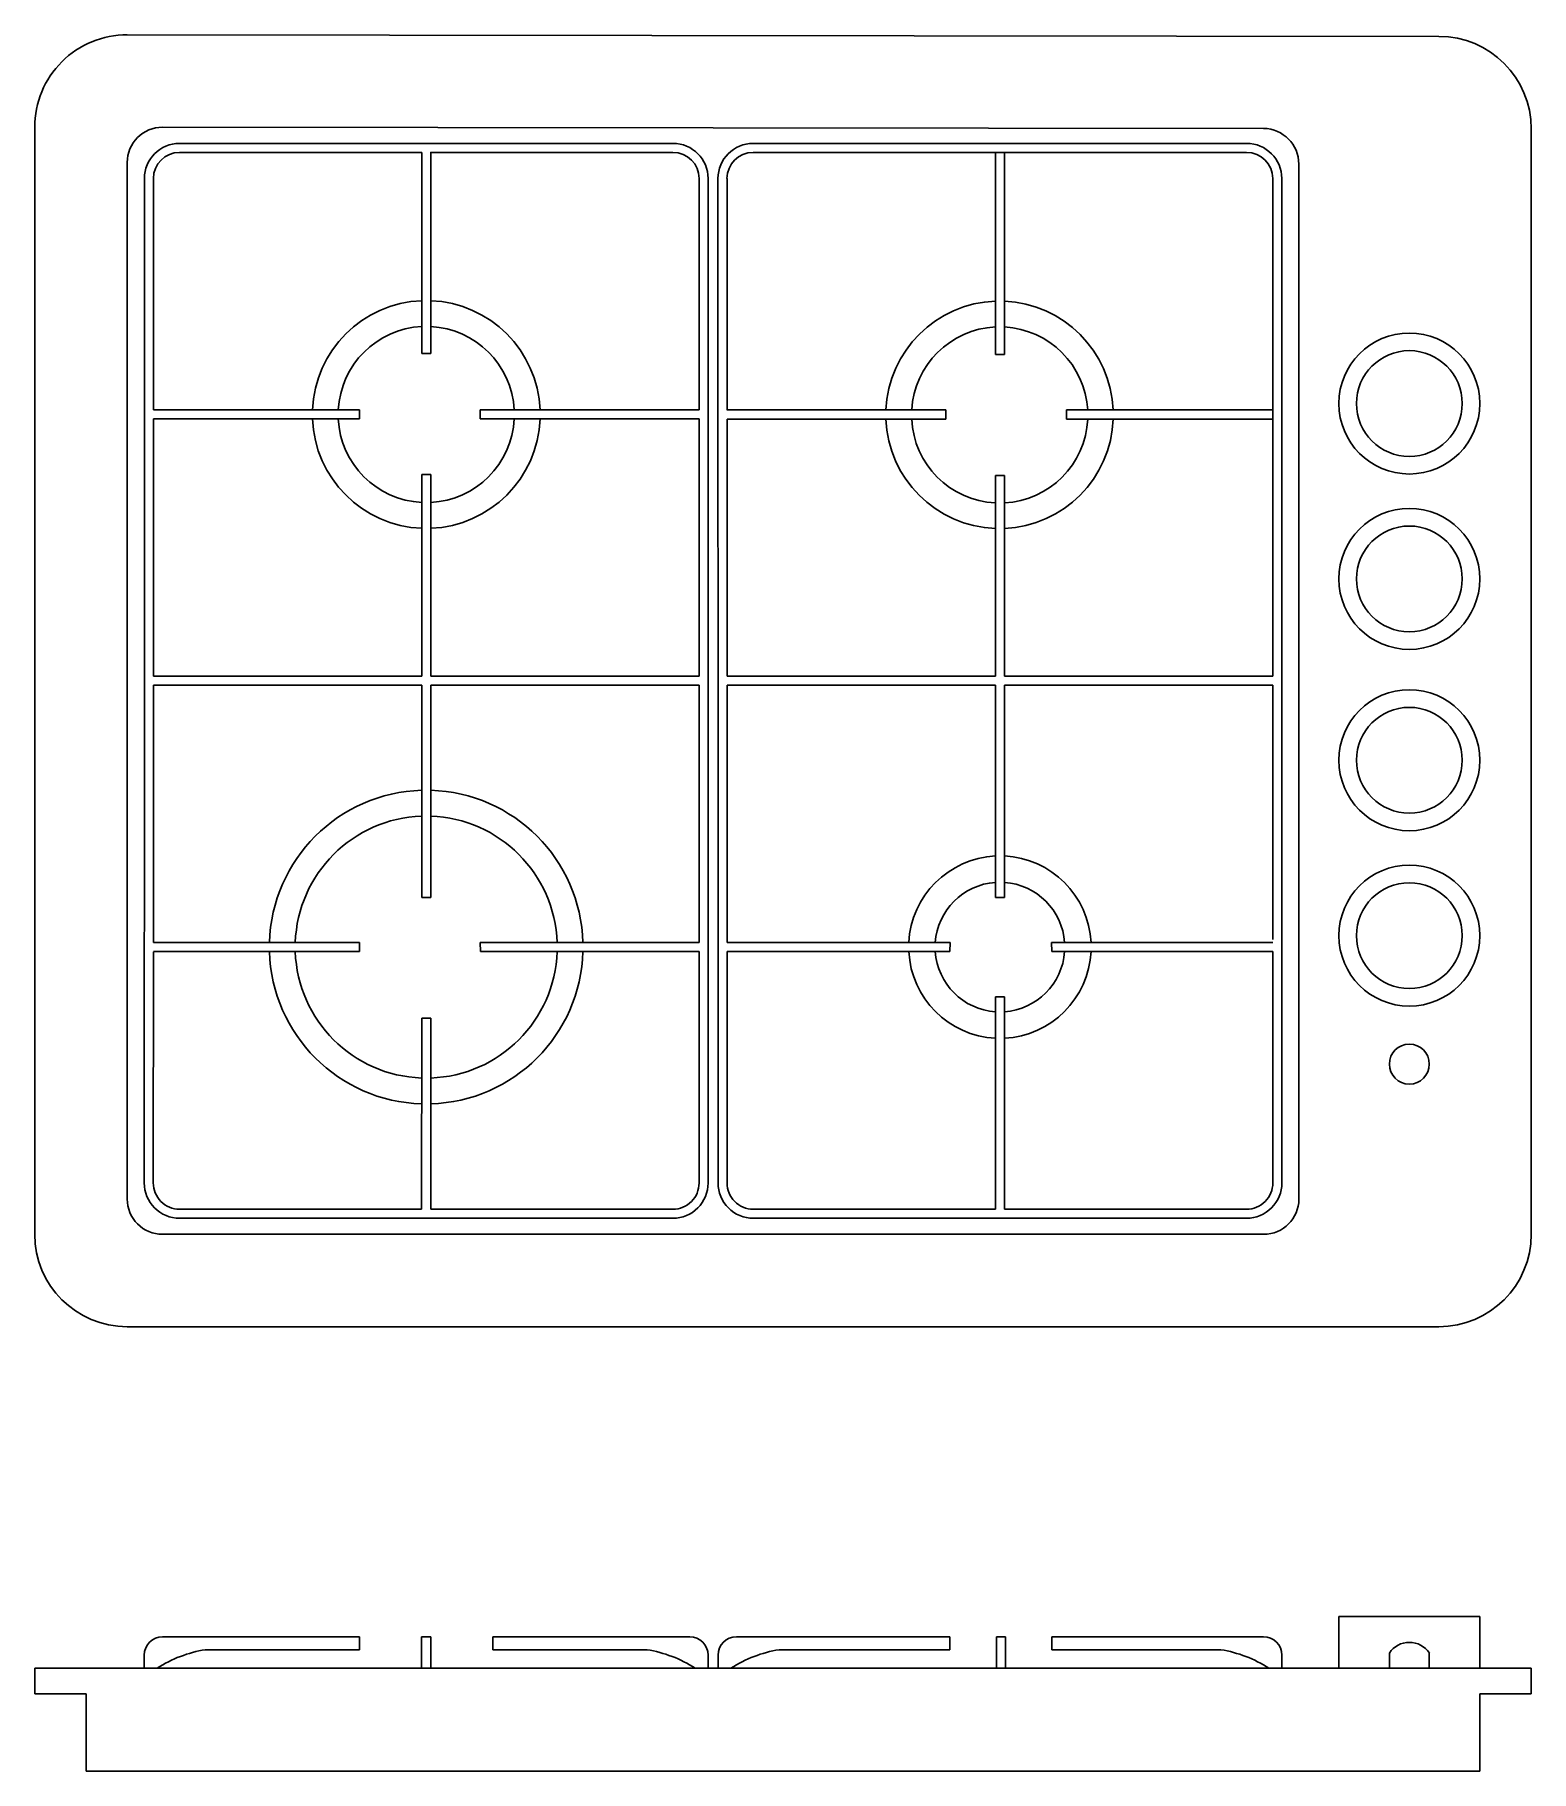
# Model space of a CAD drawing. Header units: millimetres. Extents: x 3048.1 to 3106.1, y 2022.9 to 2090.2.
import ezdxf

# ---------------------------------------------------------------- set-up
doc = ezdxf.new("R2010")
doc.units = ezdxf.units.MM

msp = doc.modelspace()

# ---------------------------------------------------------------- linework, layer by layer
for p, q in [((3051.712, 2090.163), (3102.545, 2090.1)), ((3048.124, 2043.679), (3048.124, 2086.58)), ((3053.082, 2086.578), (3095.76, 2086.533)), ((3106.124, 2086.517), (3106.124, 2043.679)), ((3072.858, 2085.954), (3053.738, 2085.954)), ((3063.123, 2085.604), (3053.738, 2085.604)), ((3063.473, 2085.604), (3072.858, 2085.604)), ((3075.969, 2085.954), (3095.09, 2085.954)), ((3075.969, 2085.604), (3095.09, 2085.604)), ((3051.707, 2045.045), (3051.707, 2085.213)), ((3097.117, 2085.153), (3097.117, 2045.045)), ((3052.372, 2084.588), (3052.372, 2065.129)), ((3052.722, 2084.588), (3052.722, 2075.627)), ((3096.106, 2084.588), (3096.105, 2065.303)), ((3096.456, 2084.588), (3096.455, 2065.129)), ((3085.705, 2077.769), (3085.355, 2077.769)), ((3052.722, 2075.277), (3052.722, 2065.304)), ((3065.393, 2075.627), (3065.393, 2075.277)), ((3074.223, 2075.627), (3074.223, 2075.277)), ((3074.604, 2075.627), (3074.604, 2075.277)), ((3074.954, 2075.277), (3074.954, 2075.277)), ((3083.437, 2075.622), (3083.437, 2075.272)), ((3088.117, 2075.272), (3088.117, 2075.622)), ((3085.354, 2073.088), (3085.704, 2073.089)), ((3063.121, 2065.303), (3052.722, 2065.304)), ((3073.873, 2065.303), (3063.471, 2065.304)), ((3085.355, 2065.303), (3074.955, 2065.303)), ((3096.105, 2065.303), (3085.705, 2065.303)), ((3052.37, 2045.669), (3052.372, 2065.129)), ((3052.721, 2054.984), (3052.722, 2064.954)), ((3063.122, 2064.953), (3052.722, 2064.954)), ((3073.873, 2064.953), (3063.472, 2064.953)), ((3085.355, 2064.953), (3074.955, 2064.953)), ((3096.105, 2064.953), (3085.705, 2064.953)), ((3096.106, 2055.104), (3096.105, 2064.953)), ((3096.458, 2045.669), (3096.455, 2065.129)), ((3085.706, 2056.736), (3085.356, 2056.736)), ((3052.72, 2045.669), (3052.721, 2054.628)), ((3074.222, 2054.629), (3074.222, 2054.279)), ((3074.605, 2054.629), (3074.605, 2054.279)), ((3096.108, 2045.669), (3096.106, 2054.635)), ((3085.357, 2052.876), (3085.707, 2052.876)), ((3095.751, 2043.68), (3053.073, 2043.679)), ((3102.54, 2040.096), (3051.707, 2040.096)), ((3104.129, 2028.872), (3098.666, 2028.872)), ((3098.666, 2028.872), (3098.666, 2026.872)), ((3104.129, 2026.872), (3104.129, 2028.872)), ((3053.081, 2028.083), (3060.717, 2028.083)), ((3060.717, 2027.583), (3054.736, 2027.583)), ((3060.717, 2028.083), (3060.717, 2027.583)), ((3063.12, 2028.083), (3063.12, 2026.872)), ((3063.12, 2028.083), (3063.47, 2028.083)), ((3063.47, 2028.083), (3063.47, 2026.872)), ((3073.509, 2028.083), (3065.873, 2028.083)), ((3065.873, 2028.083), (3065.873, 2027.583)), ((3065.873, 2027.583), (3071.854, 2027.583)), ((3075.317, 2028.083), (3083.596, 2028.083)), ((3083.596, 2027.583), (3076.972, 2027.583)), ((3083.596, 2028.083), (3083.596, 2027.583)), ((3085.393, 2028.083), (3085.393, 2026.872)), ((3085.393, 2028.083), (3085.743, 2028.083)), ((3085.743, 2028.083), (3085.743, 2026.872)), ((3095.746, 2028.083), (3087.539, 2028.083)), ((3087.539, 2028.083), (3087.539, 2027.583)), ((3087.539, 2027.583), (3094.091, 2027.583)), ((3048.124, 2026.872), (3106.124, 2026.872)), ((3048.124, 2026.872), (3048.124, 2025.872)), ((3052.37, 2026.872), (3052.37, 2027.372)), ((3052.87, 2026.872), (3052.87, 2026.872)), ((3074.22, 2026.872), (3074.22, 2027.372)), ((3074.606, 2026.872), (3074.606, 2027.372)), ((3096.458, 2026.872), (3096.458, 2027.372)), ((3100.623, 2027.455), (3100.623, 2026.872)), ((3102.173, 2026.872), (3102.173, 2027.455)), ((3106.124, 2026.872), (3106.124, 2025.872)), ((3050.118, 2025.872), (3048.124, 2025.872)), ((3050.118, 2025.872), (3050.118, 2022.872)), ((3106.124, 2025.872), (3104.129, 2025.872)), ((3104.129, 2025.872), (3104.129, 2022.872)), ((3104.129, 2022.872), (3050.118, 2022.872))]:
    msp.add_line(p, q)
for points in [[(3063.123, 2085.604), (3063.123, 2077.807)], [(3063.473, 2085.604), (3063.473, 2085.604), (3063.473, 2077.807)], [(3085.355, 2085.604), (3085.355, 2085.604), (3085.355, 2077.769)], [(3085.705, 2085.604), (3085.705, 2077.769)], [(3073.874, 2084.588), (3073.873, 2075.627)], [(3074.224, 2084.588), (3074.223, 2075.627)], [(3074.604, 2084.588), (3074.604, 2075.627)], [(3074.954, 2084.588), (3074.954, 2075.617)], [(3063.123, 2077.807), (3063.473, 2077.807)], [(3052.722, 2075.627), (3060.711, 2075.627)], [(3052.722, 2075.277), (3060.713, 2075.277)], [(3060.711, 2075.627), (3060.711, 2075.277)], [(3065.391, 2075.277), (3073.873, 2075.277)], [(3065.393, 2075.627), (3073.873, 2075.627)], [(3073.873, 2075.277), (3073.873, 2065.303)], [(3074.223, 2075.277), (3074.223, 2065.303)], [(3074.604, 2075.277), (3074.605, 2065.303)], [(3074.604, 2075.277), (3074.604, 2075.277)], [(3074.954, 2075.622), (3083.437, 2075.622)], [(3074.954, 2075.272), (3074.955, 2065.303)], [(3074.954, 2075.272), (3083.434, 2075.272)], [(3088.114, 2075.622), (3096.105, 2075.622)], [(3088.117, 2075.272), (3096.105, 2075.272)], [(3063.122, 2073.127), (3063.121, 2065.303)], [(3063.122, 2073.127), (3063.472, 2073.127)], [(3063.472, 2073.127), (3063.471, 2065.303)], [(3085.354, 2073.088), (3085.355, 2065.303)], [(3085.704, 2073.089), (3085.705, 2065.303)], [(3074.223, 2065.303), (3074.222, 2054.629)], [(3074.605, 2065.303), (3074.605, 2054.629)], [(3063.122, 2064.953), (3063.121, 2056.736)], [(3063.472, 2064.953), (3063.471, 2056.736)], [(3073.873, 2064.953), (3073.872, 2054.984)], [(3074.955, 2064.953), (3074.955, 2054.983)], [(3085.355, 2064.953), (3085.356, 2056.736)], [(3085.705, 2064.953), (3085.706, 2056.736)], [(3063.471, 2056.736), (3063.121, 2056.736)], [(3052.721, 2054.984), (3060.717, 2054.984)], [(3052.721, 2054.634), (3060.708, 2054.634)], [(3060.717, 2054.984), (3060.717, 2054.634)], [(3065.387, 2054.984), (3073.872, 2054.984)], [(3065.387, 2054.984), (3065.396, 2054.634)], [(3065.396, 2054.634), (3073.872, 2054.634)], [(3074.955, 2054.983), (3083.605, 2054.983)], [(3074.955, 2054.633), (3083.596, 2054.633)], [(3083.605, 2054.983), (3083.596, 2054.633)], [(3087.531, 2054.985), (3096.106, 2054.985)], [(3087.531, 2054.985), (3087.539, 2054.635)], [(3087.539, 2054.635), (3096.106, 2054.635)], [(3074.605, 2054.279), (3074.605, 2054.279)], [(3085.357, 2052.876), (3085.358, 2044.652)], [(3085.707, 2052.876), (3085.708, 2044.652)], [(3063.121, 2052.056), (3063.12, 2044.652)], [(3063.471, 2052.055), (3063.121, 2052.056)], [(3063.471, 2052.055), (3063.47, 2044.652)]]:
    msp.add_lwpolyline(points)
for points in [[(3073.871, 2054.634), (3073.872, 2045.667, -0.414214), (3072.856, 2044.651), (3063.47, 2044.652)], [(3074.955, 2054.633), (3074.956, 2045.667, 0.414214), (3075.971, 2044.651), (3085.358, 2044.652)], [(3074.222, 2054.279), (3074.222, 2045.667, -0.414214), (3072.856, 2044.301), (3053.736, 2044.303, -0.414214), (3052.37, 2045.669)], [(3074.605, 2054.279), (3074.606, 2045.667, 0.414214), (3075.971, 2044.301), (3095.092, 2044.303, 0.414214), (3096.458, 2045.669)], [(3063.12, 2044.652), (3053.736, 2044.653, -0.414214), (3052.72, 2045.669)], [(3085.708, 2044.652), (3095.092, 2044.653, 0.414214), (3096.108, 2045.669)]]:
    msp.add_lwpolyline(points, format="xyb")
for centre, radius in [((3101.398, 2075.872), 2.731), ((3101.398, 2075.872), 2.049), ((3101.398, 2069.076), 2.731), ((3101.398, 2069.076), 2.049), ((3101.398, 2062.049), 2.731), ((3101.398, 2062.049), 2.049), ((3101.398, 2055.253), 2.731), ((3101.398, 2055.253), 2.049), ((3101.398, 2050.275), 0.775)]:
    msp.add_circle(centre, radius)
for centre, radius, start, end in [((3051.707, 2086.58), 3.583, 89.92927, 180), ((3102.54, 2086.517), 3.583, 0, 89.92927), ((3053.073, 2085.213), 1.366, 89.91667, 180), ((3095.726, 2085.143), 1.39, 0.42044, 88.91454), ((3053.738, 2084.588), 1.366, 90, 180), ((3053.738, 2084.588), 1.016, 90, 180), ((3072.858, 2084.588), 1.366, 0, 90), ((3072.858, 2084.588), 1.016, 0, 90), ((3075.969, 2084.588), 1.366, 90, 180), ((3075.969, 2084.588), 1.016, 90, 180), ((3095.09, 2084.588), 1.366, 0, 90), ((3095.09, 2084.588), 1.016, 0, 90), ((3063.298, 2075.447), 4.414, 92.26918, 177.66893), ((3063.298, 2075.447), 4.414, 2.33381, 87.72521), ((3085.517, 2075.435), 4.409, 92.10631, 177.57118), ((3085.517, 2075.435), 4.409, 2.43156, 87.55629), ((3063.298, 2075.447), 3.414, 92.93606, 176.98525), ((3063.298, 2075.447), 3.414, 3.01749, 87.06022), ((3085.523, 2075.429), 3.414, 92.82128, 176.7555), ((3085.523, 2075.429), 3.414, 3.24724, 86.94542), ((3063.298, 2075.447), 4.414, 182.21291, 267.71874), ((3063.298, 2075.447), 3.414, 182.8611, 267.05186), ((3063.298, 2075.447), 3.414, 272.92771, 357.14164), ((3063.298, 2075.447), 4.414, 272.26272, 357.78983), ((3085.517, 2075.435), 4.409, 182.12119, 267.88197), ((3085.523, 2075.429), 3.414, 182.63143, 267.16006), ((3085.523, 2075.429), 3.414, 273.03591, 357.37131), ((3085.517, 2075.435), 4.409, 272.43198, 357.88155), ((3063.296, 2054.809), 6.077, 91.64613, 178.35258), ((3063.296, 2054.809), 6.077, 1.65164, 88.34562), ((3063.296, 2054.809), 5.077, 91.97169, 178.02754), ((3063.296, 2054.809), 5.077, 1.97668, 88.02082), ((3085.531, 2054.809), 3.535, 92.85187, 177.16976), ((3085.531, 2054.809), 3.535, 2.85063, 87.17696), ((3085.531, 2054.809), 2.513, 94.0114, 176.01574), ((3085.531, 2054.809), 2.513, 4.01126, 86.02428), ((3063.296, 2054.809), 6.077, 181.65309, 268.34179), ((3063.296, 2054.809), 5.077, 181.97842, 268.01623), ((3063.296, 2054.809), 6.077, 271.6423, 358.35112), ((3063.296, 2054.809), 5.077, 271.96711, 358.0258), ((3085.531, 2054.809), 3.535, 182.84467, 267.17751), ((3085.531, 2054.809), 2.513, 184.00286, 266.02505), ((3085.531, 2054.809), 3.535, 272.85253, 357.17572), ((3085.531, 2054.809), 2.513, 274.01223, 356.02414), ((3053.073, 2045.045), 1.366, 180, 270.00066), ((3095.751, 2045.045), 1.366, 270, 0), ((3051.707, 2043.679), 3.583, 180, 270), ((3102.54, 2043.679), 3.583, 270, 0), ((3053.081, 2027.372), 0.711, 90, 180), ((3055.561, 2022.614), 5.037, 99.43025, 122.29747), ((3071.029, 2022.614), 5.037, 57.70253, 80.56975), ((3073.509, 2027.372), 0.711, 0, 90), ((3075.317, 2027.372), 0.711, 90, 180), ((3077.797, 2022.614), 5.037, 99.43025, 122.29747), ((3093.266, 2022.614), 5.037, 57.70253, 80.56975), ((3095.746, 2027.372), 0.711, 0, 90), ((3101.398, 2026.932), 0.935, 34.00254, 145.99746)]:
    msp.add_arc(centre, radius, start, end)

doc.saveas('drawing.dxf')
